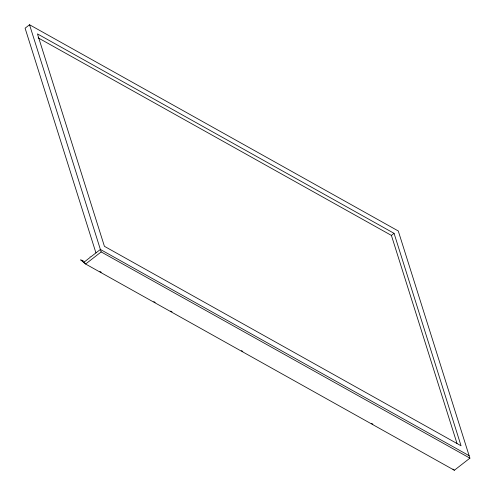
<?xml version="1.0" encoding="UTF-8"?>
<svg xmlns="http://www.w3.org/2000/svg" width="495" height="495" viewBox="0 0 495 495"><rect width="100%" height="100%" fill="white"/><g stroke="black" fill="none" stroke-linecap="round" stroke-linejoin="round"><path stroke-width="0.74" d="M469.124 455.685L100.386 249.455L90.752 256.948L90.183 256.818L90.016 257.518L84.713 261.645L80.734 259.925L85.616 264.021L454.354 470.25L469.904 458.16L398.277 230.979L29.539 24.75L25.097 28.203L95.943 252.908M85.616 264.021L101.166 251.93L469.904 458.16M38.152 37.849L391.409 235.416L394.07 233.343L461.049 445.772L104.42 246.312L37.447 33.889L394.07 233.343M80.734 259.925L82.758 261.057M83.711 262.424L85.06 263.179M99.891 271.47L101.24 272.225M153.821 301.634L155.17 302.389M170.676 311.058L172.019 311.813M241.455 350.646L242.804 351.4M371.559 423.411L372.908 424.166M452.925 469.05L454.354 470.25M391.409 235.416L456.99 443.415M29.539 24.75L101.166 251.93"/></g></svg>
